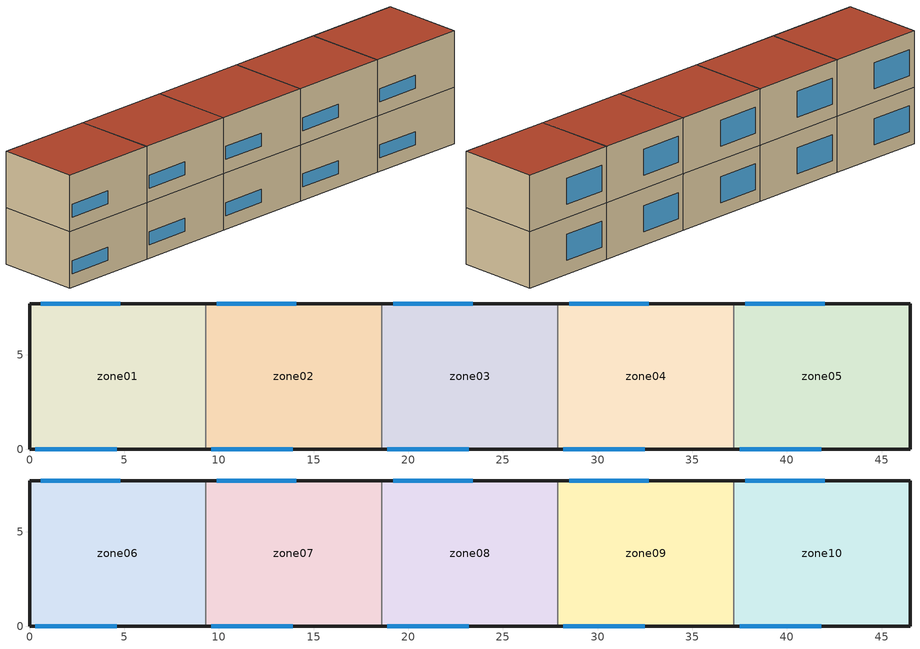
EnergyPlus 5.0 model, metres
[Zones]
zone01
 floor ground (GROUND_FLOOR): 9.3,7.7 9.3,0 0,0 0,7.7 z0
 wall outside (EXT_WALL): 9.3,7.7 0,7.7 0,0 9.3,0 z0:5.2
 wall to zone02 (ADJ_WALL): 9.3,0 9.3,7.7 z0:5.2
 window (EXT_WINDOW1): 0.3,0 4.6,0 z1.25:2.45; 4.8,7.7 0.6,7.7 z1.25:3.65
 ceiling to zone06 (ADJ_CEILING): 0,7.7 0,0 9.3,0 9.3,7.7 z5.2
zone02
 floor ground (GROUND_FLOOR): 18.6,7.7 18.6,0 9.3,0 9.3,7.7 z0
 wall outside (EXT_WALL): 18.6,7.7 9.3,7.7 / 9.3,0 18.6,0 z0:5.2
 wall to zone03 (ADJ_WALL): 18.6,0 18.6,7.7 z0:5.2
 wall to zone01 (ADJ_WALL): 9.3,7.7 9.3,0 z0:5.2
 window (EXT_WINDOW1): 9.6,0 13.9,0 z1.25:2.45; 14.1,7.7 9.9,7.7 z1.25:3.65
 ceiling to zone07 (ADJ_CEILING): 9.3,7.7 9.3,0 18.6,0 18.6,7.7 z5.2
zone03
 floor ground (GROUND_FLOOR): 27.9,7.7 27.9,0 18.6,0 18.6,7.7 z0
 wall outside (EXT_WALL): 27.9,7.7 18.6,7.7 / 18.6,0 27.9,0 z0:5.2
 wall to zone04 (ADJ_WALL): 27.9,0 27.9,7.7 z0:5.2
 wall to zone02 (ADJ_WALL): 18.6,7.7 18.6,0 z0:5.2
 window (EXT_WINDOW1): 18.9,0 23.2,0 z1.25:2.45; 23.4,7.7 19.2,7.7 z1.25:3.65
 ceiling to zone08 (ADJ_CEILING): 18.6,7.7 18.6,0 27.9,0 27.9,7.7 z5.2
zone04
 floor ground (GROUND_FLOOR): 37.2,7.7 37.2,0 27.9,0 27.9,7.7 z0
 wall outside (EXT_WALL): 37.2,7.7 27.9,7.7 / 27.9,0 37.2,0 z0:5.2
 wall to zone05 (ADJ_WALL): 37.2,0 37.2,7.7 z0:5.2
 wall to zone03 (ADJ_WALL): 27.9,7.7 27.9,0 z0:5.2
 window (EXT_WINDOW1): 28.2,0 32.5,0 z1.25:2.45; 32.7,7.7 28.5,7.7 z1.25:3.65
 ceiling to zone09 (ADJ_CEILING): 27.9,7.7 27.9,0 37.2,0 37.2,7.7 z5.2
zone05
 floor ground (GROUND_FLOOR): 46.5,7.7 46.5,0 37.2,0 37.2,7.7 z0
 wall outside (EXT_WALL): 37.2,0 46.5,0 46.5,7.7 37.2,7.7 z0:5.2
 wall to zone04 (ADJ_WALL): 37.2,7.7 37.2,0 z0:5.2
 window (EXT_WINDOW1): 37.5,0 41.8,0 z1.25:2.45; 42,7.7 37.8,7.7 z1.25:3.65
 ceiling to zone10 (ADJ_CEILING): 37.2,7.7 37.2,0 46.5,0 46.5,7.7 z5.2
zone06
 floor to zone01 (ADJ_CEILING): 9.3,7.7 9.3,0 0,0 0,7.7 z5.2
 wall outside (EXT_WALL): 9.3,7.7 0,7.7 0,0 9.3,0 z5.2:10.4
 wall to zone07 (ADJ_WALL): 9.3,0 9.3,7.7 z5.2:10.4
 window (EXT_WINDOW1): 0.3,0 4.6,0 z6.45:7.65; 4.8,7.7 0.6,7.7 z6.45:8.85
 roof outside (EXT_ROOF): 0,7.7 0,0 9.3,0 9.3,7.7 z10.4
zone07
 floor to zone02 (ADJ_CEILING): 18.6,7.7 18.6,0 9.3,0 9.3,7.7 z5.2
 wall outside (EXT_WALL): 18.6,7.7 9.3,7.7 / 9.3,0 18.6,0 z5.2:10.4
 wall to zone08 (ADJ_WALL): 18.6,0 18.6,7.7 z5.2:10.4
 wall to zone06 (ADJ_WALL): 9.3,7.7 9.3,0 z5.2:10.4
 window (EXT_WINDOW1): 9.6,0 13.9,0 z6.45:7.65; 14.1,7.7 9.9,7.7 z6.45:8.85
 roof outside (EXT_ROOF): 9.3,7.7 9.3,0 18.6,0 18.6,7.7 z10.4
zone08
 floor to zone03 (ADJ_CEILING): 27.9,7.7 27.9,0 18.6,0 18.6,7.7 z5.2
 wall outside (EXT_WALL): 27.9,7.7 18.6,7.7 / 18.6,0 27.9,0 z5.2:10.4
 wall to zone09 (ADJ_WALL): 27.9,0 27.9,7.7 z5.2:10.4
 wall to zone07 (ADJ_WALL): 18.6,7.7 18.6,0 z5.2:10.4
 window (EXT_WINDOW1): 18.9,0 23.2,0 z6.45:7.65; 23.4,7.7 19.2,7.7 z6.45:8.85
 roof outside (EXT_ROOF): 18.6,7.7 18.6,0 27.9,0 27.9,7.7 z10.4
zone09
 floor to zone04 (ADJ_CEILING): 37.2,7.7 37.2,0 27.9,0 27.9,7.7 z5.2
 wall outside (EXT_WALL): 37.2,7.7 27.9,7.7 / 27.9,0 37.2,0 z5.2:10.4
 wall to zone10 (ADJ_WALL): 37.2,0 37.2,7.7 z5.2:10.4
 wall to zone08 (ADJ_WALL): 27.9,7.7 27.9,0 z5.2:10.4
 window (EXT_WINDOW1): 28.2,0 32.5,0 z6.45:7.65; 32.7,7.7 28.5,7.7 z6.45:8.85
 roof outside (EXT_ROOF): 27.9,7.7 27.9,0 37.2,0 37.2,7.7 z10.4
zone10
 floor to zone05 (ADJ_CEILING): 46.5,7.7 46.5,0 37.2,0 37.2,7.7 z5.2
 wall outside (EXT_WALL): 37.2,0 46.5,0 46.5,7.7 37.2,7.7 z5.2:10.4
 wall to zone09 (ADJ_WALL): 37.2,7.7 37.2,0 z5.2:10.4
 window (EXT_WINDOW1): 37.5,0 41.8,0 z6.45:7.65; 42,7.7 37.8,7.7 z6.45:8.85
 roof outside (EXT_ROOF): 37.2,7.7 37.2,0 46.5,0 46.5,7.7 z10.4
[Building]
TRNSYS18: North Axis {deg}=0; Terrain=City; Loads Convergence Tolerance Value=0; Temperature Convergence Tolerance Value {deltaC}=0; Solar Distribution=FullInteriorAndExterior; Maximum Number of Warmup Days=0
[Site:Location]
not used: Latitude {deg}=0; Longitude {deg}=0; Time Zone {hr}=0; Elevation {m}=0
[Construction]
GROUND_FLOOR; EXT_WALL; EXT_ROOF; ADJ_WALL; ADJ_CEILING; EXT_WINDOW1: 
[WindowProperty:ShadingControl]
ESHADE=0; ISHADE=INPUT 1*MAX_ISHADE : SHADECNTRL=ISHADE_INTERNAL
[SurfaceProperty:OtherSideCoefficients]
BOUNDARY=IDENTICAL; BOUNDARY=INPUT 1*TBOUNDARY; BOUNDARY=INPUT 1*TBOUNDARY_2; BOUNDARY=INPUT 1*TBOUNDARY_3; BOUNDARY=INPUT 1*TGROUND; BOUNDARY=20; BOUNDARY=15
[Zone] Multiplier=1
zone01; zone02; zone03; zone04; zone05; zone06; zone07; zone08; zone09; zone10
